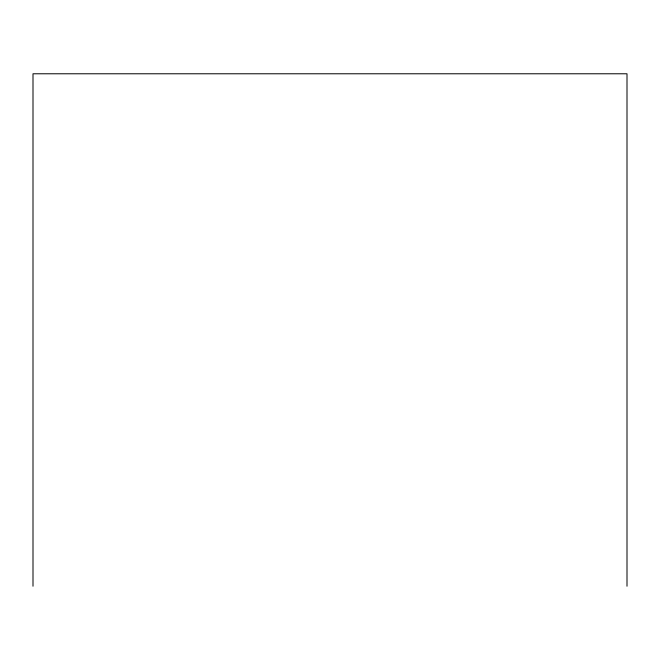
<?xml version="1.0" encoding="UTF-8"?>
<svg xmlns="http://www.w3.org/2000/svg" width="660" height="660" viewBox="0 0 660 660"><rect width="100%" height="100%" fill="white"/><g stroke="black" fill="none" stroke-linecap="round" stroke-linejoin="round"><path stroke-width="0.99" d="M627 586.22L627 73.78L33 73.78L33 586.22"/></g></svg>
